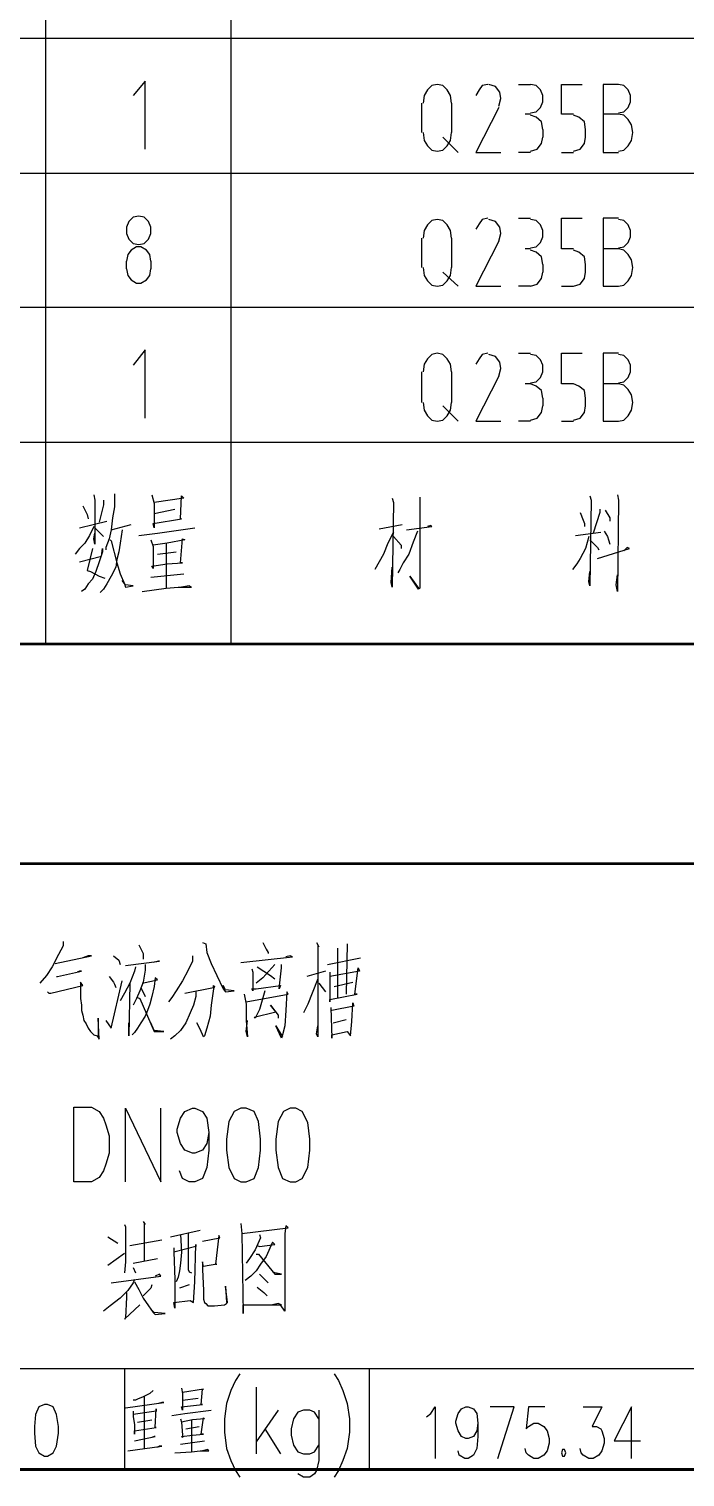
# Model space of a CAD drawing. Header units: millimetres. Extents: x -830 to 4759, y -3917 to 4295.
# Drawn here: x 3759 to 4149, y -3917 to -3057 of the extents above; entities that cross this region are included whole.
import ezdxf

# ---------------------------------------------------------------- set-up
doc = ezdxf.new("R2010")
doc.units = ezdxf.units.MM
doc.layers.add('1', color=7, linetype='Continuous')

msp = doc.modelspace()

# ---------------------------------------------------------------- linework, layer by layer
at = {"layer": '1', "color": 0, "lineweight": 50}
for points in [[(-829.97, -3912.18), (-829.97, 4295.37), (4758.8, 4295.37), (4758.8, -3912.18), (-829.97, -3912.18)], [(4758.8, -3422.18), (2959.08, -3422.18), (2959.08, -3912.18), (4758.8, -3912.18), (4758.8, -3422.18)], [(2959.08, -3552.5), (4758.8, -3552.5)]]:
    msp.add_lwpolyline(points, dxfattribs=at)
at = {"layer": '1', "color": 0, "lineweight": 25}
for points in [[(3769.02, -2982.35), (3769.02, -3062.49)], [(3879.14, -2982.35), (3879.14, -3062.49)], [(2959.08, -3062.49), (4758.8, -3062.49)], [(2959.08, -3062.49), (4758.8, -3062.49)], [(3769.02, -3062.49), (3769.02, -3142.64)], [(3879.14, -3062.49), (3879.14, -3142.64)], [(3828.32, -3128.31), (3828.32, -3087.91), (3821.15, -3096.38)], [(4010.11, -3100.94), (4009.46, -3096.38), (4007.51, -3093.12), (4004.9, -3090.51), (4001.64, -3089.86), (3998.39, -3090.51), (3995.78, -3093.12), (3993.82, -3096.38), (3993.17, -3100.94)], [(4031.62, -3089.86), (4028.36, -3090.51), (4026.4, -3093.12), (4024.45, -3096.38)], [(4038.13, -3102.89), (4039.44, -3098.33), (4038.79, -3094.42), (4036.18, -3091.17), (4032.27, -3089.86)], [(4049.86, -3089.86), (4057.03, -3089.86)], [(4057.03, -3106.8), (4060.29, -3106.15), (4062.89, -3103.55), (4064.2, -3100.29), (4064.2, -3096.38), (4062.89, -3093.12), (4060.29, -3090.51), (4057.03, -3089.86)], [(4082.44, -3107.46), (4075.27, -3107.46), (4075.27, -3089.86), (4087.66, -3089.86)], [(4109.16, -3089.86), (4100.04, -3089.86), (4100.04, -3130.26)], [(4109.16, -3106.8), (4112.42, -3106.15), (4115.02, -3103.55), (4116.33, -3100.29), (4116.33, -3096.38), (4115.02, -3093.12), (4112.42, -3090.51), (4109.16, -3089.86)], [(3992.52, -3118.53), (3992.52, -3100.94)], [(4010.11, -3100.94), (4010.11, -3118.53)], [(4038.13, -3103.55), (4024.45, -3130.26), (4039.44, -3130.26)], [(4057.03, -3107.46), (4053.77, -3107.46)], [(4064.2, -3116.58), (4063.55, -3112.02), (4060.29, -3109.41), (4057.03, -3108.11)], [(4089.61, -3116.58), (4088.96, -3112.02), (4085.7, -3109.41), (4082.44, -3108.11)], [(4109.16, -3107.46), (4100.04, -3107.46)], [(4109.16, -3129.61), (4112.42, -3128.96), (4115.02, -3126.35), (4116.98, -3123.09), (4117.63, -3118.53), (4116.98, -3113.97), (4115.02, -3110.71), (4112.42, -3108.11), (4109.16, -3107.46)], [(3993.17, -3118.53), (3993.82, -3123.09), (3995.78, -3126.35), (3998.39, -3128.96), (4001.64, -3129.61), (4004.9, -3128.96), (4007.51, -3126.35), (4009.46, -3123.09), (4010.11, -3118.53)], [(4064.2, -3116.58), (4064.2, -3121.14)], [(4089.61, -3121.14), (4089.61, -3116.58)], [(4004.9, -3121.14), (4014.02, -3130.26)], [(4057.03, -3129.61), (4060.94, -3128.31), (4063.55, -3125.05), (4064.2, -3121.14)], [(4082.44, -3129.61), (4086.35, -3128.31), (4088.96, -3125.05), (4089.61, -3121.14)], [(4057.03, -3130.26), (4049.86, -3130.26)], [(4075.27, -3130.26), (4082.44, -3130.26)], [(4100.04, -3130.26), (4109.16, -3130.26)], [(2959.08, -3142.64), (4758.8, -3142.64)], [(2959.08, -3142.64), (4758.8, -3142.64)], [(3769.02, -3142.64), (3769.02, -3222.14)], [(3879.14, -3142.64), (3879.14, -3222.14)], [(3824.41, -3168.05), (3821.15, -3168.71), (3818.54, -3171.31), (3817.24, -3174.57), (3817.24, -3178.48), (3818.54, -3181.74), (3821.15, -3184.34), (3824.41, -3185), (3827.67, -3184.34), (3830.27, -3181.74), (3831.58, -3178.48), (3831.58, -3174.57), (3830.27, -3171.31), (3827.67, -3168.71), (3824.41, -3168.05)], [(4010.11, -3181.09), (4009.46, -3176.52), (4007.51, -3173.27), (4004.9, -3170.66), (4001.64, -3170.01), (3998.39, -3170.66), (3995.78, -3173.27), (3993.82, -3176.52), (3993.17, -3181.09)], [(4031.62, -3169.36), (4028.36, -3170.01), (4026.4, -3172.62), (4024.45, -3175.87)], [(4038.13, -3183.04), (4039.44, -3178.48), (4038.79, -3174.57), (4036.18, -3171.31), (4032.27, -3170.01)], [(4049.86, -3169.36), (4057.03, -3169.36)], [(4057.03, -3186.95), (4060.29, -3186.3), (4062.89, -3183.69), (4064.2, -3180.43), (4064.2, -3176.52), (4062.89, -3173.27), (4060.29, -3170.66), (4057.03, -3170.01)], [(4082.44, -3187.6), (4075.27, -3187.6), (4075.27, -3169.36), (4087.66, -3169.36)], [(4109.16, -3169.36), (4100.04, -3169.36), (4100.04, -3209.76)], [(4109.16, -3186.95), (4112.42, -3186.3), (4115.02, -3183.69), (4116.33, -3180.43), (4116.33, -3176.52), (4115.02, -3173.27), (4112.42, -3170.66), (4109.16, -3170.01)], [(3992.52, -3198.68), (3992.52, -3181.09)], [(4010.11, -3181.09), (4010.11, -3198.68)], [(3831.58, -3194.77), (3830.92, -3190.86), (3828.97, -3188.25), (3825.71, -3186.3), (3823.11, -3186.3), (3819.85, -3188.25), (3817.89, -3190.86), (3817.24, -3194.77)], [(4038.13, -3183.04), (4024.45, -3209.76), (4039.44, -3209.76)], [(4057.03, -3187.6), (4053.77, -3187.6)], [(4064.2, -3196.72), (4063.55, -3192.16), (4060.29, -3189.56), (4057.03, -3188.25)], [(4089.61, -3196.72), (4088.96, -3192.16), (4085.7, -3189.56), (4082.44, -3188.25)], [(4109.16, -3187.6), (4100.04, -3187.6)], [(4109.16, -3209.76), (4112.42, -3209.1), (4115.02, -3206.5), (4116.98, -3203.24), (4117.63, -3198.68), (4116.98, -3194.12), (4115.02, -3190.86), (4112.42, -3188.25), (4109.16, -3187.6)], [(3817.24, -3199.33), (3817.24, -3194.77)], [(3831.58, -3194.77), (3831.58, -3199.33)], [(4064.2, -3196.72), (4064.2, -3201.29)], [(4089.61, -3201.29), (4089.61, -3196.72)], [(3817.24, -3199.33), (3817.89, -3203.24), (3819.85, -3205.85), (3823.11, -3207.8), (3825.71, -3207.8), (3828.97, -3205.85), (3830.92, -3203.24), (3831.58, -3199.33)], [(3993.17, -3198.68), (3993.82, -3203.24), (3995.78, -3206.5), (3998.39, -3209.1), (4001.64, -3209.76), (4004.9, -3209.1), (4007.51, -3206.5), (4009.46, -3203.24), (4010.11, -3198.68)], [(4004.9, -3201.29), (4014.02, -3209.76)], [(4057.03, -3209.76), (4060.94, -3208.45), (4063.55, -3205.2), (4064.2, -3201.29)], [(4082.44, -3209.76), (4086.35, -3208.45), (4088.96, -3205.2), (4089.61, -3201.29)], [(4057.03, -3209.76), (4049.86, -3209.76)], [(4075.27, -3209.76), (4082.44, -3209.76)], [(4100.04, -3209.76), (4109.16, -3209.76)], [(2959.08, -3222.14), (4758.8, -3222.14)], [(2959.08, -3222.14), (4758.8, -3222.14)], [(3769.02, -3222.14), (3769.02, -3302.28)], [(3879.14, -3222.14), (3879.14, -3302.28)], [(3828.32, -3287.95), (3828.32, -3247.55), (3821.15, -3256.67)], [(4010.11, -3260.58), (4009.46, -3256.02), (4007.51, -3252.76), (4004.9, -3250.16), (4001.64, -3249.5), (3998.39, -3250.16), (3995.78, -3252.76), (3993.82, -3256.02), (3993.17, -3260.58)], [(4031.62, -3249.5), (4028.36, -3250.16), (4026.4, -3252.76), (4024.45, -3256.02)], [(4049.86, -3249.5), (4057.03, -3249.5)], [(4082.44, -3267.75), (4075.27, -3267.75), (4075.27, -3249.5), (4087.66, -3249.5)], [(4109.16, -3249.5), (4100.04, -3249.5), (4100.04, -3289.9)], [(4038.13, -3263.19), (4039.44, -3258.63), (4038.79, -3254.72), (4036.18, -3251.46), (4032.27, -3250.16)], [(4057.03, -3267.1), (4060.29, -3266.45), (4062.89, -3263.84), (4064.2, -3260.58), (4064.2, -3256.67), (4062.89, -3253.41), (4060.29, -3250.81), (4057.03, -3250.16)], [(4109.16, -3267.1), (4112.42, -3266.45), (4115.02, -3263.84), (4116.33, -3260.58), (4116.33, -3256.67), (4115.02, -3253.41), (4112.42, -3250.81), (4109.16, -3250.16)], [(3992.52, -3278.83), (3992.52, -3260.58)], [(4010.11, -3260.58), (4010.11, -3278.83)], [(4038.13, -3263.19), (4024.45, -3289.9), (4039.44, -3289.9)], [(4057.03, -3267.75), (4053.77, -3267.75)], [(4064.2, -3276.22), (4063.55, -3271.66), (4060.29, -3269.05), (4057.03, -3267.75)], [(4089.61, -3276.22), (4088.96, -3271.66), (4085.7, -3269.05), (4082.44, -3267.75)], [(4109.16, -3267.75), (4100.04, -3267.75)], [(4109.16, -3289.9), (4112.42, -3289.25), (4115.02, -3286.65), (4116.98, -3283.39), (4117.63, -3278.83), (4116.98, -3274.26), (4115.02, -3271.01), (4112.42, -3268.4), (4109.16, -3267.75)], [(3993.17, -3278.83), (3993.82, -3283.39), (3995.78, -3286.65), (3998.39, -3289.25), (4001.64, -3289.9), (4004.9, -3289.25), (4007.51, -3286.65), (4009.46, -3283.39), (4010.11, -3278.83)], [(4004.9, -3280.78), (4014.02, -3289.9)], [(4057.03, -3289.25), (4060.94, -3287.95), (4063.55, -3284.69), (4064.2, -3280.78)], [(4064.2, -3276.22), (4064.2, -3280.78)], [(4082.44, -3289.25), (4086.35, -3287.95), (4088.96, -3284.69), (4089.61, -3280.78)], [(4089.61, -3280.78), (4089.61, -3276.22)], [(4057.03, -3289.9), (4049.86, -3289.9)], [(4075.27, -3289.9), (4082.44, -3289.9)], [(4100.04, -3289.9), (4109.16, -3289.9)], [(2959.08, -3302.28), (4758.8, -3302.28)], [(3769.02, -3302.28), (3769.02, -3422.18)], [(3879.14, -3302.28), (3879.14, -3422.18)], [(3797.69, -3333.56), (3798.34, -3336.82), (3798.34, -3362.88), (3797.69, -3359.62), (3798.34, -3356.37)], [(3810.07, -3332.91), (3810.07, -3335.52), (3810.07, -3340.73), (3808.77, -3347.24), (3808.12, -3354.41), (3806.82, -3359.62), (3804.86, -3364.84), (3804.86, -3366.14)], [(3832.23, -3333.56), (3833.53, -3338.77), (3833.53, -3353.11), (3832.88, -3350.5), (3849.82, -3347.9), (3849.17, -3347.9), (3849.82, -3334.21), (3851.12, -3335.52), (3833.53, -3338.12)], [(3974.93, -3335.52), (3975.58, -3338.12), (3974.93, -3388.29), (3974.28, -3385.69), (3974.93, -3376.57)], [(3991.22, -3334.86), (3991.22, -3337.47), (3991.22, -3385.69), (3991.22, -3388.95), (3990.57, -3389.6), (3985.35, -3381.78), (3990.57, -3388.95)], [(4092.22, -3334.21), (4092.87, -3336.82), (4092.22, -3387.64), (4091.56, -3385.04), (4092.22, -3379.17)], [(4108.51, -3333.56), (4109.16, -3336.82), (4108.51, -3390.9), (4107.85, -3386.99), (4108.51, -3381.13)], [(3791.18, -3340.08), (3793.78, -3345.29), (3794.44, -3347.9)], [(3803.56, -3336.82), (3803.56, -3339.42), (3800.95, -3349.85)], [(3833.53, -3344.64), (3845.91, -3342.03)], [(4086.35, -3343.99), (4088.31, -3348.55), (4088.96, -3350.5), (4088.96, -3352.46)], [(4098.08, -3342.03), (4098.08, -3343.99), (4094.17, -3356.37)], [(4101.34, -3342.68), (4103.95, -3347.24), (4103.95, -3349.2)], [(3797.69, -3352.46), (3795.09, -3357.67), (3792.48, -3362.23), (3789.22, -3365.49), (3786.62, -3368.75)], [(3789.22, -3353.11), (3805.51, -3349.2)], [(3798.34, -3353.11), (3801.6, -3356.37), (3803.56, -3358.32)], [(3808.12, -3354.41), (3819.85, -3351.15)], [(3824.41, -3357.67), (3835.49, -3356.37), (3857.64, -3353.11)], [(3967.11, -3353.76), (3980.79, -3351.15)], [(3983.4, -3354.41), (3998.39, -3352.46), (3997.73, -3351.81), (3995.78, -3352.46)], [(3814.63, -3354.41), (3813.33, -3362.23), (3812.68, -3367.44), (3811.38, -3372), (3810.73, -3376.57), (3808.12, -3381.78), (3805.51, -3386.34), (3803.56, -3389.6), (3801.6, -3391.55)], [(3807.47, -3360.28), (3808.12, -3360.93), (3811.38, -3373.96), (3813.33, -3380.48), (3815.94, -3386.34), (3816.59, -3388.29), (3821.15, -3387.64), (3816.59, -3386.99), (3814.63, -3384.39)], [(3831.58, -3360.28), (3832.88, -3364.19), (3832.88, -3375.26), (3832.88, -3377.22), (3832.23, -3375.91), (3841.35, -3374.61), (3850.47, -3373.96), (3849.17, -3373.96), (3850.47, -3359.62), (3851.78, -3360.28), (3841.35, -3362.23), (3832.88, -3363.53)], [(3975.58, -3355.71), (3972.32, -3362.23), (3969.72, -3368.75), (3967.11, -3373.31), (3964.5, -3377.87)], [(3975.58, -3358.32), (3980.14, -3363.53), (3980.14, -3365.49)], [(3989.92, -3355.06), (3987.31, -3361.58), (3984.7, -3368.75), (3981.44, -3373.96), (3979.49, -3377.87), (3978.19, -3379.82)], [(4091.56, -3358.32), (4089.61, -3365.49), (4086.35, -3371.35), (4084.4, -3374.61), (4081.79, -3377.87)], [(4083.75, -3357.67), (4098.73, -3355.71)], [(4092.22, -3360.28), (4096.78, -3364.84), (4097.43, -3366.14)], [(4100.69, -3355.06), (4102.64, -3358.32), (4103.29, -3360.28), (4103.95, -3362.88)], [(3789.22, -3373.31), (3802.25, -3370.05), (3802.91, -3365.49), (3802.91, -3367.44), (3800.95, -3373.31), (3799, -3379.17), (3797.04, -3383.73), (3794.44, -3386.34), (3792.48, -3389.6), (3790.53, -3390.9)], [(3797.04, -3365.49), (3793.78, -3378.52), (3795.74, -3379.17), (3798.34, -3380.48), (3800.95, -3381.78), (3804.21, -3383.08)], [(3835.49, -3368.75), (3846.56, -3367.44)], [(3840.7, -3362.23), (3840.7, -3388.95)], [(4096.78, -3371.35), (4115.67, -3365.49), (4114.37, -3364.84), (4112.42, -3366.79)], [(3831.58, -3382.43), (3851.12, -3380.48)], [(3826.36, -3390.9), (3840.7, -3388.95), (3847.87, -3388.29), (3855.69, -3388.29), (3854.38, -3387.64), (3849.82, -3388.29)], [(3779.45, -3598.76), (3779.45, -3601.37), (3776.84, -3606.58), (3772.93, -3613.75), (3769.67, -3618.96), (3765.76, -3623.52)], [(3824.41, -3600.72), (3827.02, -3605.93), (3827.02, -3609.19)], [(3862.2, -3599.41), (3864.16, -3600.06), (3864.81, -3605.28), (3867.41, -3611.79), (3870.67, -3618.96), (3874.58, -3626.78), (3875.89, -3628.74), (3881.1, -3628.08), (3875.89, -3627.43), (3874.58, -3624.83)], [(3898.04, -3599.41), (3899.99, -3603.32), (3901.3, -3605.28), (3901.3, -3605.93)], [(3929.97, -3599.41), (3931.27, -3602.02), (3930.62, -3601.37), (3930.62, -3655.45), (3929.97, -3653.5), (3930.62, -3648.93)], [(3948.21, -3600.06), (3947.56, -3630.04)], [(3774.89, -3611.79), (3796.39, -3607.23), (3794.44, -3607.23), (3791.18, -3608.54)], [(3809.42, -3607.23), (3812.68, -3609.84), (3813.33, -3612.45)], [(3816.59, -3613.1), (3836.79, -3610.49), (3836.14, -3610.49), (3832.88, -3611.14)], [(3856.34, -3607.23), (3856.34, -3610.49), (3853.73, -3615.7), (3850.47, -3622.22), (3846.56, -3628.08), (3843.96, -3631.99), (3842, -3634.6)], [(3885.01, -3611.14), (3915.63, -3607.88), (3914.33, -3607.23), (3911.72, -3607.88)], [(3936.48, -3612.45), (3956.03, -3608.54)], [(3942.35, -3602.67), (3942.35, -3631.99)], [(3775.54, -3619.61), (3776.19, -3619.61), (3790.53, -3616.35), (3789.22, -3616.35), (3787.92, -3617.01)], [(3806.82, -3619.61), (3809.42, -3622.87), (3810.07, -3624.17), (3810.73, -3626.13)], [(3822.45, -3613.75), (3821.8, -3616.35), (3819.2, -3623.52), (3815.94, -3629.39), (3813.33, -3633.95)], [(3828.32, -3612.45), (3828.32, -3615.7), (3827.02, -3622.87), (3825.06, -3628.08), (3823.11, -3632.64), (3821.15, -3636.55)], [(3891.52, -3615.05), (3892.18, -3617.01), (3892.18, -3628.08), (3891.52, -3626.78), (3894.13, -3626.78), (3908.47, -3624.83), (3907.81, -3626.78), (3909.12, -3614.4), (3909.12, -3612.45)], [(3905.21, -3612.45), (3898.04, -3620.26), (3894.13, -3623.52)], [(3894.78, -3613.75), (3902.6, -3618.96), (3905.21, -3620.92)], [(3935.18, -3616.35), (3924.1, -3619.61)], [(3937.79, -3617.01), (3937.79, -3619.61), (3937.79, -3634.6), (3937.79, -3633.3), (3954.08, -3630.04), (3952.77, -3630.04), (3954.73, -3614.4), (3955.38, -3616.35), (3937.79, -3619.61)], [(3770.33, -3628.74), (3770.98, -3629.39), (3772.28, -3629.39), (3791.18, -3624.83), (3789.87, -3622.87), (3789.87, -3625.48), (3789.87, -3632.64), (3790.53, -3636.55), (3790.53, -3639.81), (3791.18, -3642.42), (3791.83, -3645.68), (3793.13, -3647.63), (3794.44, -3650.24), (3795.74, -3652.19), (3797.69, -3654.15), (3799.65, -3654.8), (3800.95, -3656.75), (3800.3, -3644.37), (3800.3, -3654.8)], [(3804.86, -3645.68), (3808.12, -3650.24), (3814.63, -3622.22)], [(3819.2, -3623.52), (3818.54, -3654.8), (3818.54, -3652.19), (3818.54, -3646.98)], [(3826.36, -3623.52), (3835.49, -3621.57), (3834.18, -3620.26), (3833.53, -3625.48), (3832.23, -3631.34), (3830.92, -3635.9), (3829.62, -3639.81), (3828.32, -3643.07), (3825.71, -3646.98), (3823.76, -3650.24), (3821.8, -3652.84), (3820.5, -3654.15)], [(3825.71, -3626.13), (3828.32, -3631.34)], [(3858.29, -3628.08), (3858.29, -3631.34), (3856.99, -3636.55), (3855.03, -3641.12), (3852.43, -3646.98), (3849.17, -3651.54), (3845.91, -3654.8), (3843.31, -3656.75)], [(3851.78, -3629.39), (3868.72, -3626.13), (3868.72, -3624.83), (3869.37, -3625.48), (3868.72, -3626.78), (3867.41, -3636.55), (3866.76, -3643.07), (3864.81, -3650.24), (3863.5, -3654.8), (3862.85, -3655.45), (3860.9, -3650.89), (3858.94, -3646.98)], [(3899.34, -3628.08), (3896.08, -3639.16), (3893.48, -3644.37), (3892.83, -3643.72), (3905.86, -3640.46), (3902.6, -3636.55), (3907.16, -3642.42), (3907.16, -3644.37)], [(3930.62, -3620.92), (3927.36, -3629.39), (3924.76, -3635.9), (3922.15, -3641.12)], [(3931.27, -3623.52), (3935.18, -3628.74)], [(3940.39, -3625.48), (3951.47, -3622.87)], [(3823.76, -3631.99), (3825.06, -3632.64), (3833.53, -3652.19), (3839.4, -3652.19), (3833.53, -3651.54), (3831.58, -3646.98)], [(3886.96, -3630.04), (3888.27, -3635.9), (3888.27, -3645.68), (3888.92, -3655.45), (3888.27, -3652.19), (3888.92, -3645.68)], [(3888.27, -3634.6), (3913.03, -3630.04), (3912.37, -3628.74), (3911.72, -3639.81), (3911.07, -3648.93), (3909.77, -3654.15), (3909.12, -3656.1), (3905.86, -3648.93), (3909.77, -3655.45)], [(3938.44, -3637.86), (3939.09, -3656.1), (3939.09, -3654.15), (3948.21, -3652.19), (3950.17, -3654.8), (3950.82, -3646.33), (3951.47, -3635.25), (3952.12, -3637.21), (3939.09, -3639.81)], [(3939.74, -3646.98), (3947.56, -3645.03)], [(3785.96, -3741.46), (3785.96, -3697.15), (3796.39, -3697.15), (3800.95, -3699.76), (3803.56, -3703.67), (3804.86, -3707.58), (3806.82, -3714.09), (3806.82, -3724.52), (3804.86, -3731.04), (3803.56, -3734.95), (3800.95, -3738.86), (3796.39, -3741.46), (3785.96, -3741.46)], [(3816.59, -3741.46), (3816.59, -3697.8), (3837.44, -3741.46), (3837.44, -3697.8)], [(3866.11, -3712.14), (3864.81, -3718.66), (3862.2, -3722.57), (3857.64, -3724.52), (3856.34, -3724.52), (3851.78, -3722.57), (3849.17, -3718.66), (3847.21, -3712.14), (3847.21, -3710.19), (3849.17, -3703.67), (3851.78, -3699.76), (3856.34, -3697.8), (3857.64, -3697.8), (3862.2, -3699.76), (3864.81, -3703.67), (3866.11, -3712.14), (3866.11, -3722.57), (3864.81, -3732.99), (3862.2, -3739.51), (3857.64, -3741.46), (3854.38, -3741.46), (3850.47, -3739.51), (3848.52, -3734.95)], [(3885.01, -3697.8), (3881.1, -3699.76), (3877.84, -3705.62), (3876.54, -3716.05), (3876.54, -3722.57), (3877.84, -3732.99), (3881.1, -3739.51), (3885.01, -3741.46), (3888.27, -3741.46), (3892.83, -3739.51), (3895.43, -3732.99), (3896.74, -3722.57), (3896.74, -3716.05), (3895.43, -3705.62), (3892.83, -3699.76), (3888.27, -3697.8), (3885.01, -3697.8)], [(3914.33, -3697.8), (3910.42, -3699.76), (3907.16, -3705.62), (3905.86, -3716.05), (3905.86, -3722.57), (3907.16, -3732.99), (3909.77, -3739.51), (3914.33, -3741.46), (3917.59, -3741.46), (3921.5, -3739.51), (3924.76, -3732.99), (3926.06, -3722.57), (3926.06, -3716.05), (3924.76, -3706.28), (3921.5, -3699.76), (3917.59, -3697.8), (3914.33, -3697.8)], [(3827.02, -3764.92), (3828.32, -3766.87), (3827.67, -3766.22), (3827.67, -3788.38)], [(3806.16, -3774.04), (3812.03, -3777.95)], [(3815.94, -3766.87), (3816.59, -3768.18), (3816.59, -3789.03), (3815.94, -3795.54)], [(3843.31, -3774.04), (3860.9, -3770.13)], [(3849.17, -3772.74), (3849.82, -3783.16), (3849.17, -3789.68), (3848.52, -3794.24), (3847.87, -3798.15), (3846.56, -3800.76)], [(3853.73, -3772.09), (3853.73, -3793.59), (3854.38, -3794.89), (3855.69, -3795.54)], [(3862.2, -3776.65), (3872.63, -3774.69), (3871.98, -3773.39), (3870.02, -3790.33), (3870.67, -3790.33), (3862.85, -3791.64), (3862.2, -3789.03), (3862.2, -3793.59), (3862.85, -3805.97), (3862.85, -3809.23), (3862.85, -3811.18), (3863.5, -3813.14), (3864.16, -3813.79), (3865.46, -3815.09), (3867.41, -3815.09), (3869.37, -3815.09), (3875.23, -3814.44), (3876.54, -3813.79), (3877.19, -3813.14), (3875.89, -3803.36), (3876.54, -3813.14)], [(3885.01, -3766.22), (3885.66, -3772.09), (3886.31, -3819.65), (3886.31, -3814.44), (3909.12, -3814.44), (3907.16, -3813.79), (3903.9, -3814.44)], [(3885.66, -3772.09), (3913.03, -3768.83), (3911.72, -3767.53), (3911.07, -3772.09), (3911.07, -3813.79), (3911.07, -3818.35), (3908.47, -3814.44)], [(3896.08, -3772.74), (3896.74, -3774.69), (3893.48, -3781.86), (3890.22, -3787.07), (3888.27, -3789.68)], [(3819.2, -3779.25), (3838.09, -3776)], [(3845.26, -3780.56), (3845.26, -3783.16), (3845.91, -3799.45), (3845.91, -3804.02), (3845.91, -3816.4), (3845.26, -3813.14), (3855.03, -3811.83), (3856.99, -3813.14), (3857.64, -3800.76), (3858.29, -3778.6), (3858.29, -3779.91), (3845.26, -3783.16)], [(3894.78, -3779.25), (3896.08, -3779.91), (3905.21, -3778.6), (3903.9, -3777.3), (3899.99, -3785.77), (3896.74, -3790.33), (3894.13, -3794.24), (3890.87, -3797.5), (3887.61, -3800.11)], [(3806.16, -3790.98), (3815.94, -3783.82)], [(3821.15, -3789.68), (3835.49, -3787.07)], [(3894.13, -3784.47), (3895.43, -3784.47), (3905.21, -3796.2), (3909.12, -3796.2), (3905.21, -3795.54), (3903.9, -3794.89)], [(3821.8, -3799.45), (3821.15, -3801.41), (3817.89, -3805.97), (3813.33, -3810.53), (3807.47, -3815.09), (3803.56, -3818.35)], [(3808.12, -3801.41), (3837.44, -3797.5), (3836.79, -3796.2), (3834.18, -3797.5)], [(3821.15, -3792.29), (3822.45, -3795.54)], [(3896.08, -3796.2), (3899.34, -3799.45), (3901.3, -3801.41)], [(3817.24, -3807.27), (3817.24, -3809.88), (3816.59, -3822.26), (3815.94, -3822.91), (3825.06, -3814.44)], [(3821.8, -3800.76), (3824.41, -3805.32), (3827.02, -3810.53), (3830.27, -3815.09), (3832.88, -3819), (3834.18, -3820.31), (3840.05, -3819.65), (3833.53, -3819), (3832.23, -3817.7)], [(3832.23, -3802.71), (3831.58, -3804.67), (3827.02, -3809.23)], [(3854.38, -3802.71), (3848.52, -3804.67)], [(3894.78, -3804.02), (3898.69, -3807.27), (3900.65, -3809.23)], [(2959.08, -3852.23), (4758.8, -3852.23)], [(3815.94, -3852.23), (3815.94, -3912.18)], [(3884.36, -3855.49), (3881.75, -3859.4), (3879.14, -3865.27), (3876.54, -3873.09), (3875.23, -3882.21), (3875.23, -3890.03), (3876.54, -3899.8), (3879.14, -3906.97), (3881.75, -3912.83), (3884.36, -3916.74)], [(3940.39, -3855.49), (3943, -3859.4), (3945.61, -3865.27), (3948.21, -3873.09), (3949.52, -3882.21), (3949.52, -3890.03), (3948.21, -3899.8), (3945.61, -3906.97), (3943, -3912.83), (3940.39, -3916.74)], [(3961.24, -3852.23), (3961.24, -3912.18)], [(3832.88, -3865.27), (3830.92, -3867.22), (3827.02, -3869.18), (3823.76, -3870.48), (3822.45, -3871.13), (3821.15, -3871.13)], [(3827.67, -3868.52), (3827.67, -3899.8)], [(3849.82, -3863.96), (3850.47, -3867.22), (3850.47, -3876.99), (3849.82, -3875.04), (3862.2, -3873.74), (3861.55, -3873.74), (3862.2, -3864.61), (3862.85, -3864.61), (3850.47, -3866.57)], [(3894.13, -3863.31), (3894.13, -3903.06)], [(3768.37, -3873.74), (3765.11, -3875.04), (3763.16, -3879.6), (3762.51, -3886.77), (3762.51, -3890.68), (3763.16, -3898.5), (3765.11, -3902.41), (3768.37, -3904.36), (3770.33, -3904.36), (3773.58, -3902.41), (3775.54, -3898.5), (3776.84, -3890.68), (3776.84, -3886.77), (3775.54, -3879.6), (3773.58, -3875.04), (3770.33, -3873.74), (3768.37, -3873.74)], [(3816.59, -3875.69), (3839.4, -3872.43), (3838.09, -3872.43), (3836.14, -3873.09)], [(3821.15, -3877.65), (3821.15, -3880.9), (3821.8, -3885.47), (3821.8, -3891.33), (3821.8, -3889.38), (3834.83, -3887.42), (3834.18, -3887.42), (3834.83, -3876.34), (3834.83, -3877.65), (3821.15, -3879.6)], [(3843.96, -3880.25), (3851.78, -3878.95), (3867.41, -3876.99)], [(3850.47, -3871.13), (3859.6, -3869.83)], [(3907.16, -3876.99), (3894.13, -3895.89)], [(3931.27, -3882.21), (3928.66, -3878.3), (3926.06, -3876.99), (3922.15, -3876.99), (3918.89, -3878.3), (3916.28, -3882.21), (3914.98, -3888.07), (3914.98, -3891.98), (3916.28, -3897.85), (3918.89, -3901.76), (3922.15, -3903.06), (3926.06, -3903.06), (3928.66, -3901.76), (3931.27, -3897.85)], [(3931.27, -3876.99), (3931.27, -3906.97), (3929.97, -3912.83), (3928.66, -3914.79), (3926.06, -3916.74), (3922.15, -3916.74), (3918.89, -3914.79)], [(3995.13, -3880.9), (3997.73, -3878.95), (4000.34, -3875.04), (4000.34, -3905.67)], [(4025.75, -3884.81), (4025.1, -3889.38), (4023.15, -3892.63), (4019.89, -3893.94), (4018.59, -3893.94), (4015.98, -3892.63), (4014.02, -3889.38), (4012.72, -3884.81), (4012.72, -3883.51), (4014.02, -3878.95), (4015.98, -3876.34), (4018.59, -3875.04), (4019.89, -3875.04), (4023.15, -3876.34), (4025.1, -3878.95), (4025.75, -3884.81), (4025.75, -3892.63), (4025.1, -3899.8), (4023.15, -3903.71), (4019.89, -3905.67), (4017.93, -3905.67), (4014.68, -3903.71), (4014.02, -3901.1)], [(4037.48, -3905.67), (4047.26, -3875.04), (4032.92, -3875.04)], [(4065.5, -3875.04), (4055.73, -3875.04), (4054.42, -3888.07), (4055.73, -3886.77), (4058.98, -3884.81), (4061.59, -3884.81), (4064.85, -3886.77), (4066.8, -3889.38), (4068.11, -3893.94), (4068.11, -3896.54), (4066.8, -3901.1), (4064.85, -3903.71), (4061.59, -3905.67), (4058.98, -3905.67), (4055.73, -3903.71), (4054.42, -3902.41), (4053.77, -3899.8)], [(4088.31, -3875.04), (4099.38, -3875.04), (4093.52, -3886.77), (4096.13, -3886.77), (4098.73, -3888.07), (4099.38, -3889.38), (4100.69, -3893.94), (4100.69, -3896.54), (4099.38, -3901.1), (4097.43, -3903.71), (4094.17, -3905.67), (4091.56, -3905.67), (4088.31, -3903.71), (4087, -3902.41), (4086.35, -3899.8)], [(4116.98, -3905.67), (4116.98, -3875.04), (4106.55, -3895.24), (4122.19, -3895.24)], [(3823.76, -3884.16), (3832.23, -3882.86)], [(3849.17, -3882.21), (3849.82, -3884.16), (3850.47, -3891.98), (3850.47, -3893.28), (3849.82, -3892.63), (3856.34, -3891.98), (3862.85, -3891.33), (3861.55, -3891.33), (3862.85, -3881.56), (3863.5, -3882.21), (3856.34, -3882.86), (3849.82, -3884.16)], [(3855.69, -3882.86), (3855.69, -3901.76)], [(3821.8, -3895.24), (3834.18, -3892.63), (3833.53, -3892.63), (3832.23, -3893.28)], [(3852.43, -3888.07), (3860.25, -3886.77)], [(3899.34, -3888.07), (3908.47, -3903.06)], [(3817.89, -3901.1), (3838.09, -3898.5), (3836.79, -3898.5), (3835.49, -3899.15)], [(3845.91, -3902.41), (3855.69, -3901.76), (3860.9, -3901.1), (3866.11, -3901.1), (3865.46, -3900.45), (3862.2, -3901.1)], [(3849.17, -3897.19), (3863.5, -3895.24)], [(4077.88, -3902.41), (4077.23, -3900.45), (4075.93, -3900.45), (4075.27, -3902.41), (4075.93, -3904.36), (4077.23, -3904.36), (4077.88, -3902.41)]]:
    msp.add_lwpolyline(points, dxfattribs=at)

doc.saveas('drawing.dxf')
